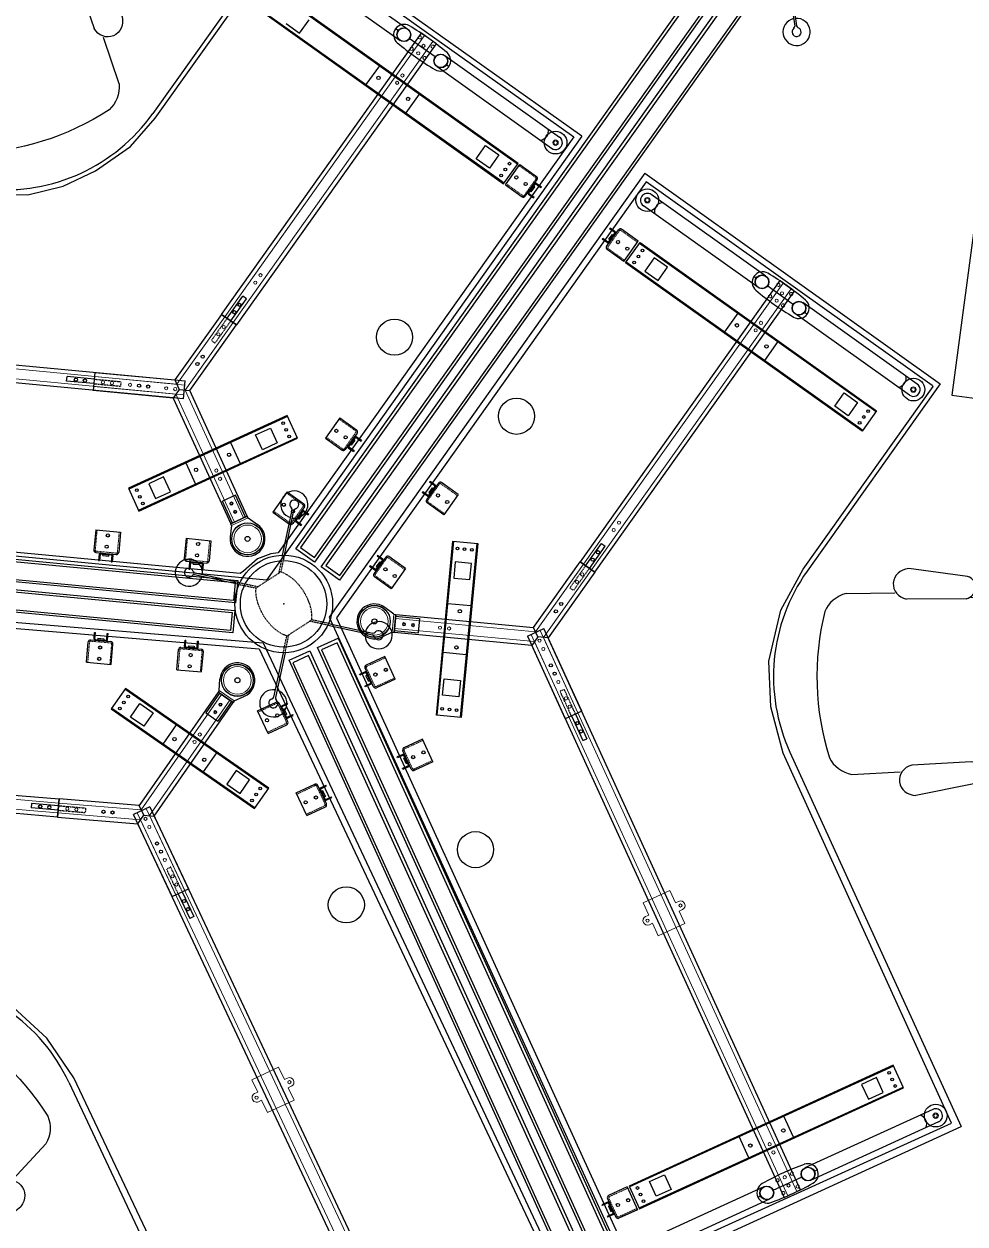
# Model space of a CAD drawing. Header units: centimetres. Extents: x 56177 to 99483, y 493 to 15482.
# Drawn here: x 59931.6 to 60139, y 1992.6 to 2256.9 of the extents above; entities that cross this region are included whole.
import ezdxf

# ---------------------------------------------------------------- set-up
doc = ezdxf.new("R2010")
doc.units = ezdxf.units.CM
doc.header["$MEASUREMENT"] = 0
for name, pattern in [('ACAD_ISO02W100', [15, 12, -3]), ('HIDDEN', [0.375, 0.25, -0.125]), ('HIDDEN2', [0.1875, 0.125, -0.0625])]:
    doc.linetypes.add(name, pattern=pattern)

# ---------------------------------------------------------------- blocks, each defined once
blk = doc.blocks.new('GridPost')
at = {"color": 0}
for p, q in [((-61, 89.9), (-131.9, 160.8)), ((-57.6, 92.1), (-129, 163.6)), ((54.5, 92.1), (126, 163.6)), ((58, 89.9), (128.8, 160.8)), ((-61, -89.4), (-131.9, -160.3)), ((-57.6, -91.6), (-129, -163.1)), ((54.5, -91.6), (126, -163.1)), ((58, -89.4), (128.8, -160.3))]:
    blk.add_line(p, q, dxfattribs=at)
at = {"color": 0, "linetype": 'HIDDEN2'}
for p, q in [((-61, 89.9), (-34.3, 63.2)), ((-57.6, 92.1), (-29, 63.6)), ((54.5, 92.1), (25.9, 63.6)), ((58, 89.9), (31.2, 63.2)), ((30.9, 63.3), (-33.9, 63.3)), ((-61, -89.4), (-34.3, -62.7)), ((-57.6, -91.6), (-29, -63)), ((30.9, -62.7), (-33.9, -62.7)), ((54.5, -91.6), (25.9, -63)), ((58, -89.4), (31.2, -62.7))]:
    blk.add_line(p, q, dxfattribs=at)
at = {"color": 0}
blk.add_circle((-1.5, 0.3), 107.6, dxfattribs=at)
for centre, radius, start, end in [((-139.8, 171.6), 30, 318.8226, 311.1774), ((136.8, 171.6), 30, 228.8226, 221.1774), ((-139.8, 171.6), 10, 342.8181, 287.1819), ((-135.4, 157.2), 5, 45, 107.1819), ((-125.5, 167.1), 5, 162.8181, 225), ((122.5, 167.1), 5, 315, 17.1819), ((136.8, 171.6), 10, 252.8181, 197.1819), ((132.4, 157.2), 5, 72.8181, 135), ((-139.8, -171.1), 30, 48.8226, 41.1774), ((136.8, -171.1), 30, 138.8226, 131.1774), ((-139.8, -171.1), 10, 72.8181, 17.1819), ((-135.4, -156.7), 5, 252.8181, 315), ((-125.5, -166.6), 5, 135, 197.1819), ((122.5, -166.6), 5, 342.8181, 45), ((136.8, -171.1), 10, 162.8181, 107.1819), ((132.4, -156.7), 5, 225, 287.1819)]:
    blk.add_arc(centre, radius, start, end, dxfattribs=at)
at = {"color": 0, "linetype": 'HIDDEN2'}
for centre, start, end in [((-33.9, 62.3), 90, 142.3223), ((-28.3, 64.3), 225, 270), ((25.2, 64.3), 270, 315), ((30.9, 62.3), 37.6777, 90), ((-33.9, -61.7), 217.6777, 270), ((-28.3, -63.7), 90, 135), ((25.2, -63.7), 45, 90), ((30.9, -61.7), 270, 322.3223)]:
    blk.add_arc(centre, 1, start, end, dxfattribs=at)
for centre, major_axis in [((-3.1, 0.5), (-0.7, 80)), ((0, 0), (0.7, -80))]:
    blk.add_ellipse(centre, major_axis=major_axis, ratio=0.625, start_param=6.954705, end_param=7.851695, dxfattribs=at)
at = {"color": 0, "linetype": 'HIDDEN2', "extrusion": (0, -4e-16, -1)}
blk.add_ellipse((0, 0.5), major_axis=(0.7, 80), ratio=0.625, start_param=6.954705, end_param=7.851695, dxfattribs=at)
at = {"color": 0, "linetype": 'HIDDEN2', "extrusion": (0, 4e-16, -1)}
blk.add_ellipse((-3.1, 0), major_axis=(-0.7, -80), ratio=0.625, start_param=6.954705, end_param=7.851695, dxfattribs=at)
at = {"color": 0}
blk.add_point((-1.5, 0.3), dxfattribs=at)
blk = doc.blocks.new('A1043DC')
at = {"color": 0, "linetype": 'ByBlock'}
for p, q in [((-0.616435, 0.457425), (-0.381737, 0.500273)), ((-0.128035, 0.399057), (-0.322825, 0.394463)), ((-0.626722, 0.365537), (-0.766614, 0.352221)), ((-0.607898, 0.359256), (-0.36942, 0.36614)), ((-0.626722, -0.365537), (-0.766614, -0.352222)), ((-0.607898, -0.359256), (-0.36942, -0.366141)), ((-0.128035, -0.399058), (-0.322825, -0.394464)), ((-0.616435, -0.457425), (-0.381737, -0.500273))]:
    blk.add_line(p, q, dxfattribs=at)
for centre, radius, start, end in [((-0.385913, 0.432257), 0.068143, 284.006808, 86.486784), ((-0.596922, 0.409666), 0.051591, 112.223479, 257.717315), ((-0.847483, 0.300315), 0.096094, 330.317482, 148.734971), ((-0.160649, 0.273023), 0.130185, 22.432704, 75.491701), ((-0.094065, 0), 0.905973, 157.261065, 202.738935), ((-1.311698, 0), 1.311697, 345.757952, 14.242048), ((-0.080287, 0), 0.728926, 159.71341, 200.28659), ((-0.847483, -0.300316), 0.096094, 211.265029, 29.682518), ((-0.160649, -0.273024), 0.130185, 284.508299, 337.567296), ((-0.596922, -0.409667), 0.051591, 102.282685, 247.776521), ((-0.385913, -0.432258), 0.068143, 273.513216, 75.993192)]:
    blk.add_arc(centre, radius, start, end, dxfattribs=at)
blk = doc.blocks.new('A1070DA')
at = {"color": 0, "linetype": 'ByBlock'}
for p, q in [((0, 0.5), (1, 0.5)), ((0, -0.5), (0, 0.5)), ((1, 0.5), (1, -0.5)), ((1.254842, 0), (1.185864, 0.068977)), ((1, 0), (1.254842, 0)), ((1.254842, 0), (1.185864, -0.068978)), ((1, -0.5), (0, -0.5))]:
    blk.add_line(p, q, dxfattribs=at)
blk = doc.blocks.new('A$C3BE26A05')
for p, q in [((2653.8, 6748.1), (2359.9, 6334.8)), ((3305.8, 6284.5), (2653.8, 6748.1)), ((2669.8, 6700), (2922.4, 6520.3)), ((2652.4, 6675.5), (2905, 6495.9)), ((3164.1, 6223.3), (2642.5, 6594.2)), ((3165.3, 6224.9), (2643.7, 6595.8)), ((2611.8, 6551), (3133.4, 6180.1)), ((2613, 6552.6), (3134.5, 6181.7)), ((2654, 6532.7), (2683.3, 6511.8)), ((2683.3, 6511.8), (2704.2, 6541.1)), ((2511.4, 5892.2), (2951.9, 6511.6)), ((2900.8, 6517.3), (2895, 6521.4)), ((2984.5, 6488.4), (2951.9, 6511.6)), ((2984.5, 6488.4), (2544, 5869)), ((2982.3, 6459.4), (2925.2, 6499.9)), ((3003.9, 6462.4), (3256.6, 6282.7)), ((2859.3, 6440), (2829.7, 6398.5)), ((2986.5, 6437.9), (3239.2, 6258.2)), ((3012.5, 6437.9), (3006.7, 6442)), ((2888.2, 6422), (2887, 6420.3)), ((2920.8, 6398.8), (2919.6, 6397.2)), ((2857.5, 6378.8), (2856.3, 6377.1)), ((2947.3, 6377.5), (2917.8, 6335.9)), ((2890.1, 6355.6), (2888.9, 6354)), ((3305.8, 6284.5), (2610.3, 5306.6)), ((3072.9, 6234.8), (3093.7, 6264.1)), ((3093.7, 6264.1), (3123.1, 6243.3)), ((3123.1, 6243.3), (3102.2, 6213.9)), ((3102.2, 6213.9), (3072.9, 6234.8)), ((3133.4, 6180.1), (3165.3, 6224.9)), ((3137.5, 6177.2), (3169.3, 6222)), ((3169.3, 6222), (3206, 6195.9)), ((3444.3, 6203), (2748.8, 5225)), ((3181.1, 6152.3), (3207.2, 6189)), ((3444.3, 6203), (4096.2, 5739.3)), ((3137.5, 6177.2), (3174.1, 6151.1)), ((3187.2, 6160.9), (3201.1, 6180.4)), ((3188.8, 6159.7), (3202.7, 6179.3)), ((3190.8, 6162.6), (3189.2, 6163.7)), ((3194.4, 6162.4), (3190.4, 6165.3)), ((3192, 6164.2), (3199.5, 6174.8)), ((3192, 6164.2), (3199.5, 6174.8)), ((3194.4, 6162.4), (3202, 6173)), ((3202, 6173), (3197.9, 6175.9)), ((3200.7, 6176.4), (3199.1, 6177.6)), ((3204.1, 6179.5), (3215.5, 6171.4)), ((3204.9, 6178.9), (3206.1, 6180.5)), ((3205.3, 6181.1), (3216.7, 6173)), ((3215.5, 6171.4), (3216.7, 6173)), ((3187.9, 6156.7), (3199.3, 6148.6)), ((3188.7, 6156.1), (3189.9, 6157.7)), ((3189, 6158.3), (3200.5, 6150.2)), ((3199.3, 6148.6), (3200.5, 6150.2)), ((3711.4, 5976.2), (3458.7, 6155.9)), ((3694, 5951.8), (3441.4, 6131.4)), ((3367.1, 6080.6), (3368.2, 6082.2)), ((3379.6, 6074.1), (3368.2, 6082.2)), ((3350.8, 6057.8), (3352, 6059.4)), ((3362.2, 6049.6), (3350.8, 6057.8)), ((3363.4, 6051.3), (3352, 6059.4)), ((3360.3, 6041.8), (3386.4, 6078.5)), ((3364.8, 6051.5), (3378.7, 6071.1)), ((3365.5, 6057.7), (3373.1, 6068.3)), ((3365.5, 6057.7), (3369.6, 6054.8)), ((3366.4, 6050.3), (3380.3, 6069.9)), ((3378.5, 6072.5), (3367.1, 6080.6)), ((3368, 6056), (3375.5, 6066.6)), ((3368, 6056), (3375.5, 6066.6)), ((3373.1, 6068.3), (3377.2, 6065.4)), ((3376.7, 6068.2), (3378.3, 6067.1)), ((3377.7, 6073), (3378.8, 6074.7)), ((3430.1, 6053.6), (3393.4, 6079.6)), ((3361.4, 6050.2), (3362.6, 6051.8)), ((3398.2, 6008.7), (3361.5, 6034.8)), ((3366.8, 6054.4), (3368.5, 6053.2)), ((3398.2, 6008.7), (3430.1, 6053.6)), ((3402.3, 6005.8), (3434.1, 6050.7)), ((3433, 6049), (3954.5, 5678.1)), ((3434.1, 6050.7), (3955.7, 5679.7)), ((3923.8, 5634.9), (3402.3, 6005.8)), ((3925, 5636.6), (3403.4, 6007.5)), ((3465.3, 6016.8), (3444.4, 5987.5)), ((3494.6, 5996), (3465.3, 6016.8)), ((3444.4, 5987.5), (3473.8, 5966.6)), ((3473.8, 5966.6), (3494.6, 5996)), ((3685.5, 5976.2), (3691.2, 5972.1)), ((3742.3, 5966.4), (3301.9, 5347)), ((3715.7, 5954.8), (3772.7, 5914.2)), ((3742.3, 5966.4), (3774.9, 5943.2)), ((2523.7, 5883.5), (2558.4, 5932.4)), ((2531.8, 5877.7), (2566.6, 5926.6)), ((2566.6, 5926.6), (2558.4, 5932.4)), ((3334.5, 5323.9), (3774.9, 5943.2)), ((4045.5, 5738.6), (3792.9, 5918.3)), ((3797.2, 5896.8), (3802.9, 5892.7)), ((1077.1, 5873.9), (2431, 5745.5)), ((2511.4, 5892.2), (2408.6, 5747.6)), ((2544, 5869), (2511.4, 5892.2)), ((2511.4, 5892.2), (2544, 5869)), ((3649.8, 5894.9), (3620.2, 5853.3)), ((3678.6, 5876.8), (3677.5, 5875.2)), ((4028.1, 5714.2), (3775.5, 5893.8)), ((2441.2, 5724.4), (2544, 5869)), ((3711.2, 5853.6), (3710.1, 5852)), ((2427.2, 5705.7), (1073.3, 5834.1)), ((3647.9, 5833.6), (3646.8, 5832)), ((3737.8, 5832.3), (3708.2, 5790.7)), ((3680.5, 5810.4), (3679.3, 5808.8)), ((2231.9, 5764.4), (2228.2, 5724.5)), ((2231.9, 5764.4), (2408.6, 5747.6)), ((2169.8, 5745.1), (2170.8, 5755.1)), ((2229.6, 5739.5), (2169.8, 5745.1)), ((2230.5, 5749.4), (2170.8, 5755.1)), ((2408.6, 5747.6), (2418.2, 5726.6)), ((2427.2, 5705.7), (2431, 5745.5)), ((4096.2, 5739.3), (3802.3, 5326)), ((2404.8, 5707.8), (2228.2, 5724.5)), ((2418.2, 5726.6), (2404.8, 5707.8)), ((2418.2, 5726.6), (2441.2, 5724.4)), ((2568, 5447.2), (2441.2, 5724.4)), ((3863.3, 5689.6), (3884.2, 5719)), ((3884.2, 5719), (3913.5, 5698.1)), ((2404.8, 5707.8), (2531.6, 5430.6)), ((3892.7, 5668.7), (3863.3, 5689.6)), ((3913.5, 5698.1), (3892.7, 5668.7)), ((2656.2, 5669), (2306.1, 5508.9)), ((2657.1, 5667.2), (2306.9, 5507)), ((2679.1, 5619), (2656.2, 5669)), ((2772.3, 5663.8), (2740.5, 5619)), ((2772.3, 5663.8), (2809, 5637.7)), ((3955.7, 5679.7), (3923.8, 5634.9)), ((2586.5, 5626.7), (2619.3, 5641.7)), ((2619.3, 5641.7), (2634.2, 5608.9)), ((2328.2, 5460.7), (2678.3, 5620.8)), ((2329, 5458.8), (2679.1, 5619)), ((2531.1, 5609.6), (2552.3, 5563.2)), ((2601.5, 5593.9), (2586.5, 5626.7)), ((2634.2, 5608.9), (2601.5, 5593.9)), ((2740.5, 5619), (2777.1, 5592.9)), ((2810.2, 5630.7), (2784.1, 5594.1)), ((2804.1, 5622.2), (2790.2, 5602.6)), ((2805.7, 5621), (2791.8, 5601.5)), ((2793.8, 5604.3), (2792.2, 5605.5)), ((2797.5, 5604.2), (2793.4, 5607.1)), ((2802.5, 5616.5), (2795, 5605.9)), ((2802.5, 5616.5), (2795, 5605.9)), ((2805, 5614.8), (2797.5, 5604.2)), ((2805, 5614.8), (2800.9, 5617.7)), ((2803.7, 5618.2), (2802.1, 5619.3)), ((2807.1, 5621.3), (2818.5, 5613.1)), ((2809.1, 5622.3), (2807.9, 5620.7)), ((2808.3, 5622.9), (2819.7, 5614.8)), ((2819.7, 5614.8), (2818.5, 5613.1)), ((2463, 5580.6), (2463.8, 5578.8)), ((2499.4, 5597.3), (2500.2, 5595.4)), ((2790.9, 5598.4), (2802.3, 5590.3)), ((2792.9, 5599.5), (2791.7, 5597.9)), ((2792.1, 5600.1), (2803.5, 5592)), ((2803.5, 5592), (2802.3, 5590.3)), ((2432.9, 5564.7), (2454.1, 5518.3)), ((2383.7, 5533.9), (2351, 5518.9)), ((2398.7, 5501.2), (2383.7, 5533.9)), ((2485, 5532.4), (2485.9, 5530.6)), ((2521.4, 5549.1), (2522.2, 5547.2)), ((2306.1, 5508.9), (2329, 5458.8)), ((2351, 5518.9), (2366, 5486.2)), ((2366, 5486.2), (2398.7, 5501.2)), ((2656.4, 5500.8), (2624.5, 5456)), ((2656.4, 5500.8), (2693.1, 5474.7)), ((2955, 5501.2), (2953.8, 5499.5)), ((2965.3, 5491.4), (2953.8, 5499.5)), ((2966.4, 5493), (2955, 5501.2)), ((2989.4, 5520.2), (2963.4, 5483.6)), ((2981.7, 5512.8), (2967.8, 5493.3)), ((2976.1, 5510.1), (2968.6, 5499.5)), ((2968.6, 5499.5), (2972.6, 5496.6)), ((2983.4, 5511.7), (2969.4, 5492.1)), ((2971.2, 5524), (2970.1, 5522.3)), ((2981.5, 5514.2), (2970.1, 5522.3)), ((2978.5, 5508.3), (2971, 5497.8)), ((2978.5, 5508.3), (2971, 5497.8)), ((2982.6, 5515.9), (2971.2, 5524)), ((2976.1, 5510.1), (2980.2, 5507.2)), ((2979.7, 5510), (2981.3, 5508.8)), ((2981.8, 5516.4), (2980.7, 5514.8)), ((3033.1, 5495.3), (2996.4, 5521.4)), ((2542.3, 5493.7), (2513.2, 5480.4)), ((2535.3, 5432.2), (2513.2, 5480.4)), ((2564.4, 5445.5), (2542.3, 5493.7)), ((2965.6, 5493.6), (2964.4, 5492)), ((3001.2, 5450.5), (2964.5, 5476.6)), ((2969.8, 5496.1), (2971.5, 5495)), ((3033.1, 5495.3), (3001.2, 5450.5)), ((954.2, 5457.2), (2547, 5306.1)), ((2610.3, 5306.6), (1017.5, 5457.7)), ((2568, 5447.2), (2531.6, 5430.6)), ((2531.6, 5430.6), (2568, 5447.2)), ((2569.7, 5443.6), (2568, 5447.2)), ((2624.5, 5456), (2661.2, 5429.9)), ((2694.3, 5467.8), (2668.2, 5431.1)), ((2688.2, 5459.2), (2674.3, 5439.6)), ((2689.8, 5458), (2675.9, 5438.5)), ((2686.6, 5453.6), (2679.1, 5443)), ((2686.6, 5453.6), (2679.1, 5443)), ((2689.1, 5451.8), (2681.5, 5441.2)), ((2689.1, 5451.8), (2685, 5454.7)), ((2687.8, 5455.2), (2686.2, 5456.3)), ((2691.2, 5458.3), (2702.6, 5450.2)), ((2693.2, 5459.3), (2692, 5457.7)), ((2692.4, 5459.9), (2703.8, 5451.8)), ((2703.8, 5451.8), (2702.6, 5450.2)), ((2533.3, 5426.9), (2530.5, 5401.8)), ((2533.3, 5426.9), (2531.6, 5430.6)), ((2569.7, 5443.6), (2590.5, 5429.3)), ((2675, 5435.5), (2686.4, 5427.3)), ((2677, 5436.5), (2675.8, 5434.9)), ((2676.1, 5437.1), (2687.6, 5429)), ((2677.9, 5441.3), (2676.3, 5442.5)), ((2681.5, 5441.2), (2677.5, 5444.1)), ((2687.6, 5429), (2686.4, 5427.3)), ((2542.3, 5256.4), (949.5, 5407.5)), ((2234.1, 5417.6), (2229.9, 5372.8)), ((2234.1, 5417.6), (2288.9, 5412.4)), ((2288.9, 5412.4), (2284.6, 5367.6)), ((2433.2, 5398.7), (2429, 5353.9)), ((2433.2, 5398.7), (2488, 5393.5)), ((2234.4, 5367.3), (2279.2, 5363.1)), ((2488, 5393.5), (2483.7, 5348.7)), ((2985, 5009.3), (3021.4, 5392.6)), ((2987, 5009.1), (3023.4, 5392.4)), ((3021.4, 5392.6), (3076.1, 5387.4)), ((3074.1, 5387.5), (3037.8, 5004.3)), ((3076.1, 5387.4), (3039.8, 5004.1)), ((3314.1, 5338.3), (3348.9, 5387.2)), ((3322.3, 5332.5), (3357, 5381.4)), ((3348.9, 5387.2), (3357, 5381.4)), ((2241.6, 5363.7), (2240.2, 5349.7)), ((2240.2, 5349.7), (2242.2, 5349.5)), ((2241.5, 5362.7), (2243.5, 5362.5)), ((2243.6, 5363.5), (2242.2, 5349.5)), ((2244.7, 5364.4), (2268.5, 5362.1)), ((2244.8, 5366.4), (2268.7, 5364.1)), ((2248.1, 5364), (2248.3, 5366)), ((2249.8, 5360.9), (2250.3, 5365.8)), ((2249.8, 5360.9), (2262.8, 5359.6)), ((2250.1, 5363.8), (2263.1, 5362.6)), ((2250.1, 5363.8), (2263.1, 5362.6)), ((2262.8, 5359.6), (2263.3, 5364.6)), ((2265.1, 5362.4), (2265.2, 5364.4)), ((2269.4, 5361), (2268.1, 5347.1)), ((2268.1, 5347.1), (2270.1, 5346.9)), ((2269.4, 5360), (2271.3, 5359.8)), ((2271.4, 5360.8), (2270.1, 5346.9)), ((2433.5, 5348.5), (2478.3, 5344.2)), ((2440.7, 5344.8), (2439.4, 5330.8)), ((2440.6, 5343.8), (2442.6, 5343.6)), ((2442.7, 5344.6), (2441.3, 5330.6)), ((2443.8, 5345.5), (2467.7, 5343.2)), ((2443.9, 5347.5), (2467.8, 5345.2)), ((2447.2, 5345.1), (2447.4, 5347.1)), ((2448.9, 5342), (2449.4, 5347)), ((2448.9, 5342), (2461.9, 5340.7)), ((2449.2, 5345), (2462.2, 5343.7)), ((2449.2, 5345), (2462.2, 5343.7)), ((2461.9, 5340.7), (2462.4, 5345.7)), ((2464.2, 5343.5), (2464.4, 5345.5)), ((2468.6, 5342.1), (2467.2, 5328.2)), ((2468.5, 5341.1), (2470.4, 5340.9)), ((2470.5, 5341.9), (2469.2, 5328)), ((2873.5, 5357.2), (2847.4, 5320.6)), ((2865.8, 5349.8), (2851.9, 5330.3)), ((2860.2, 5347.1), (2852.6, 5336.5)), ((2867.4, 5348.7), (2853.5, 5329.1)), ((2855.3, 5361), (2854.2, 5359.4)), ((2865.6, 5351.2), (2854.2, 5359.4)), ((2862.6, 5345.4), (2855.1, 5334.8)), ((2862.6, 5345.4), (2855.1, 5334.8)), ((2866.7, 5352.9), (2855.3, 5361)), ((2860.2, 5347.1), (2864.3, 5344.2)), ((2863.8, 5347), (2865.4, 5345.8)), ((2865.9, 5353.4), (2864.8, 5351.8)), ((2917.2, 5332.3), (2880.5, 5358.4)), ((3026.6, 5346.9), (3023.2, 5311)), ((3062.4, 5343.5), (3026.6, 5346.9)), ((3059, 5307.6), (3062.4, 5343.5)), ((3199, 5202.4), (3301.9, 5347)), ((3301.9, 5347), (3334.5, 5323.9)), ((3334.5, 5323.9), (3301.9, 5347)), ((2439.4, 5330.8), (2441.3, 5330.6)), ((2467.2, 5328.2), (2469.2, 5328)), ((2839.1, 5338.2), (2837.9, 5336.5)), ((2849.3, 5328.4), (2837.9, 5336.5)), ((2850.5, 5330), (2839.1, 5338.2)), ((2849.7, 5330.6), (2848.5, 5329)), ((2852.6, 5336.5), (2856.7, 5333.6)), ((2853.9, 5333.1), (2855.6, 5332)), ((2917.2, 5332.3), (2885.3, 5287.5)), ((3334.5, 5323.9), (3231.6, 5179.2)), ((2547, 5306.1), (2542.3, 5256.4)), ((2885.3, 5287.5), (2848.6, 5313.6)), ((3023.2, 5311), (3059, 5307.6)), ((1407.5, 5268.3), (2603.3, 5168.1)), ((2891.6, 5231.6), (2871.2, 5246.6)), ((3061.1, 5249.7), (3010.3, 5254.5)), ((2748.8, 5225), (3414.4, 3770)), ((2891.6, 5231.6), (2895.6, 5231.2)), ((2895.6, 5231.2), (2891.8, 5191.4)), ((2891.8, 5191.4), (2895.6, 5231.2)), ((2895.2, 5227.2), (2948, 5222.2)), ((2895.6, 5231.2), (3199, 5202.4)), ((2948, 5222.2), (2944.9, 5190.4)), ((3007.1, 5220.6), (3005.1, 5220.8)), ((3059.8, 5215.6), (3057.8, 5215.8)), ((2230.3, 5177.3), (2231.5, 5191.2)), ((2231.5, 5191.2), (2233.5, 5191)), ((2232.3, 5177.1), (2233.5, 5191)), ((2258.2, 5174.9), (2259.4, 5188.9)), ((2259.4, 5188.9), (2261.4, 5188.7)), ((2260.2, 5174.8), (2261.4, 5188.7)), ((2887.8, 5191.8), (2865, 5180.9)), ((2887.8, 5191.8), (2891.8, 5191.4)), ((3195.3, 5162.6), (2891.8, 5191.4)), ((2892.2, 5195.4), (2944.9, 5190.4)), ((3185.9, 5183.1), (3222.3, 5199.7)), ((3185.9, 5183.1), (3751.6, 3946.3)), ((3208.6, 5181.4), (3199, 5202.4)), ((3788, 3962.9), (3222.3, 5199.7)), ((2213.4, 5125.5), (2217.2, 5170.3)), ((2222.6, 5174.9), (2267.4, 5171.1)), ((2230.4, 5178.3), (2232.4, 5178.1)), ((2233.1, 5174), (2257, 5172)), ((2233.2, 5176), (2257.1, 5174)), ((2236.7, 5175.7), (2236.5, 5173.7)), ((2238.9, 5178.5), (2238.5, 5173.6)), ((2238.7, 5175.6), (2251.7, 5174.5)), ((2238.7, 5175.6), (2251.7, 5174.5)), ((2238.9, 5178.5), (2251.9, 5177.5)), ((2251.9, 5177.5), (2251.5, 5172.5)), ((2253.6, 5174.3), (2253.5, 5172.3)), ((2258.3, 5175.9), (2260.3, 5175.8)), ((2268.2, 5120.9), (2272, 5165.7)), ((2421.9, 5158.2), (2466.7, 5154.4)), ((2429.6, 5160.6), (2430.8, 5174.5)), ((2429.7, 5161.6), (2431.7, 5161.4)), ((2430.8, 5174.5), (2432.8, 5174.3)), ((2431.6, 5160.4), (2432.8, 5174.3)), ((2432.4, 5157.3), (2456.3, 5155.3)), ((2432.5, 5159.3), (2456.4, 5157.3)), ((2436, 5159), (2435.8, 5157)), ((2438.3, 5161.8), (2437.8, 5156.9)), ((2438, 5158.8), (2451, 5157.8)), ((2438, 5158.8), (2451, 5157.8)), ((2438.3, 5161.8), (2451.2, 5160.8)), ((2451.2, 5160.8), (2450.8, 5155.8)), ((2452.9, 5157.6), (2452.8, 5155.6)), ((2457.5, 5158.2), (2458.7, 5172.2)), ((2457.6, 5159.2), (2459.6, 5159)), ((2458.7, 5172.2), (2460.7, 5172)), ((2459.5, 5158.1), (2460.7, 5172)), ((2603.3, 5168.1), (3284.8, 3720.5)), ((3003.3, 5180.8), (3001.3, 5181)), ((3056.1, 5175.8), (3054.1, 5176)), ((3208.6, 5181.4), (3195.3, 5162.6)), ((3195.3, 5162.6), (3269.1, 5001.2)), ((3231.6, 5179.2), (3208.6, 5181.4)), ((3305.5, 5017.9), (3231.6, 5179.2)), ((2412.7, 5108.8), (2416.5, 5153.6)), ((2467.5, 5104.2), (2471.3, 5149)), ((2871.1, 5138), (2830.2, 5119.3)), ((2894, 5088), (2871.1, 5138)), ((3050.9, 5142.1), (3000.1, 5147)), ((2213.4, 5125.5), (2268.2, 5120.9)), ((2412.7, 5108.8), (2467.5, 5104.2)), ((2828.1, 5104.6), (2815.4, 5098.8)), ((2828, 5102.4), (2827.2, 5104.2)), ((2846.4, 5071.8), (2827.7, 5112.7)), ((2842.1, 5081.3), (2832.1, 5103.1)), ((2506.2, 5063.3), (2507.9, 5088.5)), ((2816.2, 5097), (2815.4, 5098.8)), ((2828.9, 5102.8), (2816.2, 5097)), ((2839.8, 5079.1), (2827, 5073.3)), ((2840.6, 5077.3), (2827.9, 5071.5)), ((2829.8, 5096), (2834.4, 5098.1)), ((2835.2, 5084.2), (2829.8, 5096)), ((2840.3, 5080.5), (2830.3, 5102.3)), ((2831.7, 5099.1), (2833.5, 5099.9)), ((2838, 5085.5), (2832.6, 5097.3)), ((2838, 5085.5), (2832.6, 5097.3)), ((2835.2, 5084.2), (2839.8, 5086.3)), ((2838.8, 5083.7), (2840.6, 5084.5)), ((2839.7, 5076.9), (2838.9, 5078.7)), ((2894, 5088), (2853.1, 5069.3)), ((2998.7, 5053.2), (3002.1, 5089)), ((3002.1, 5089), (3038, 5085.6)), ((3038, 5085.6), (3034.6, 5049.8)), ((2299.5, 5068.1), (2268.1, 5022.9)), ((2614.5, 4846.8), (2298.3, 5066.4)), ((2615.7, 4848.4), (2299.5, 5068.1)), ((2503.9, 5060), (2330, 4809.7)), ((2507.2, 5057.7), (2476.9, 5014.2)), ((2506.2, 5063.3), (2503.9, 5060)), ((2503.9, 5060), (2536.8, 5037.2)), ((2536.8, 5037.2), (2503.9, 5060)), ((2539, 5040.5), (2562.1, 5050.8)), ((2827.9, 5071.5), (2827, 5073.3)), ((3034.6, 5049.8), (2998.7, 5053.2)), ((2269.2, 5024.6), (2585.4, 4804.9)), ((2310.5, 5005), (2331, 5034.6)), ((2331, 5034.6), (2360.6, 5014.1)), ((2362.8, 4786.8), (2536.8, 5037.2)), ((2533.5, 5039.5), (2503.2, 4995.9)), ((2539, 5040.5), (2536.8, 5037.2)), ((2590.9, 5018.5), (2631.6, 5037.7)), ((2657.4, 4994.6), (2638.2, 5035.3)), ((2652.9, 5004.1), (2642.7, 5025.8)), ((2644.1, 5029.8), (2656.8, 5035.7)), ((2654.7, 5004.9), (2644.5, 5026.6)), ((2645, 5028), (2657.7, 5033.9)), ((2645.9, 5028.4), (2645, 5030.2)), ((2657.7, 5033.9), (2656.8, 5035.7)), ((2268.1, 5022.9), (2584.3, 4803.2)), ((2340, 4984.5), (2310.5, 5005)), ((2360.6, 5014.1), (2340, 4984.5)), ((2476.9, 5014.2), (2503.2, 4995.9)), ((2614.3, 4968.7), (2590.9, 5018.5)), ((2646, 5023.5), (2644.2, 5022.6)), ((2649.6, 5022.9), (2645, 5020.8)), ((2652.4, 5009.9), (2646.9, 5021.7)), ((2652.4, 5009.9), (2646.9, 5021.7)), ((2655.1, 5011.2), (2649.6, 5022.9)), ((2655.1, 5011.2), (2650.6, 5009)), ((2653.2, 5008.1), (2651.4, 5007.2)), ((2656.1, 5004.4), (2668.7, 5010.4)), ((2656.9, 5002.6), (2669.6, 5008.6)), ((2657.8, 5003.1), (2657, 5004.9)), ((2669.6, 5008.6), (2668.7, 5010.4)), ((3039.8, 5004.1), (2985, 5009.3)), ((3305.5, 5017.9), (3269.1, 5001.2)), ((3282.7, 5007.5), (3307.7, 4952.9)), ((3291.8, 5011.6), (3316.8, 4957.1)), ((2383, 4945.5), (2412.1, 4987.4)), ((2614.3, 4968.7), (2655, 4987.9)), ((2440, 4968), (2441.1, 4969.7)), ((2472.8, 4945.2), (2474, 4946.8)), ((2954.3, 4956.1), (2913.4, 4937.4)), ((2977.2, 4906.1), (2954.3, 4956.1)), ((3307.7, 4952.9), (3316.8, 4957.1)), ((2409.8, 4924.5), (2410.9, 4926.1)), ((2471.7, 4883.9), (2500.8, 4925.8)), ((2911.3, 4922.7), (2898.6, 4916.9)), ((2912.1, 4920.9), (2899.4, 4915.1)), ((2911.2, 4920.5), (2910.4, 4922.3)), ((2929.6, 4889.9), (2910.9, 4930.8)), ((2923.5, 4898.6), (2913.5, 4920.4)), ((2914.9, 4917.2), (2916.7, 4918.1)), ((2925.3, 4899.4), (2915.3, 4921.3)), ((3764.5, 4927.8), (4141.9, 4102.8)), ((2442.6, 4901.7), (2443.7, 4903.3)), ((2899.4, 4915.1), (2898.6, 4916.9)), ((2923, 4897.3), (2910.2, 4891.4)), ((2911.1, 4889.6), (2910.2, 4891.4)), ((2923.8, 4895.5), (2911.1, 4889.6)), ((2913, 4914.2), (2917.6, 4916.3)), ((2918.4, 4902.3), (2913, 4914.2)), ((2921.2, 4903.6), (2915.8, 4915.4)), ((2921.2, 4903.6), (2915.8, 4915.4)), ((2918.4, 4902.3), (2923, 4904.4)), ((2922, 4901.8), (2923.8, 4902.6)), ((2922.9, 4895), (2922.1, 4896.9)), ((2977.2, 4906.1), (2936.3, 4887.4)), ((1395.8, 4888), (2153.1, 4824.5)), ((2543.7, 4886.8), (2523.2, 4857.3)), ((2573.3, 4866.3), (2543.7, 4886.8)), ((2552.7, 4836.7), (2573.3, 4866.3)), ((2149.8, 4784.6), (1392.4, 4848.1)), ((2523.2, 4857.3), (2552.7, 4836.7)), ((2584.3, 4803.2), (2615.7, 4848.4)), ((2676, 4837.6), (2716.8, 4856.7)), ((2742.6, 4813.6), (2723.4, 4854.3)), ((2738.1, 4823.1), (2727.9, 4844.8)), ((2729.3, 4848.8), (2742, 4854.8)), ((2731.2, 4842.5), (2729.4, 4841.7)), ((2739.9, 4824), (2729.7, 4845.7)), ((2730.2, 4847), (2742.8, 4853)), ((2731.1, 4847.4), (2730.2, 4849.2)), ((2734.7, 4842), (2730.2, 4839.9)), ((2737.6, 4828.9), (2732, 4840.7)), ((2737.6, 4828.9), (2732, 4840.7)), ((2740.3, 4830.2), (2734.7, 4842)), ((2742.8, 4853), (2742, 4854.8)), ((2092.1, 4814.5), (2091.3, 4804.6)), ((2151.9, 4809.5), (2092.1, 4814.5)), ((2153.1, 4824.5), (2149.8, 4784.6)), ((2149.8, 4784.6), (2153.1, 4824.5)), ((2330, 4809.7), (2153.1, 4824.5)), ((2699.5, 4787.8), (2676, 4837.6)), ((2740.3, 4830.2), (2735.8, 4828.1)), ((2738.4, 4827.1), (2736.6, 4826.3)), ((2741.2, 4823.5), (2753.9, 4829.4)), ((2742.1, 4821.7), (2754.8, 4827.6)), ((2743, 4822.1), (2742.2, 4823.9)), ((2754.8, 4827.6), (2753.9, 4829.4)), ((2151, 4799.6), (2091.3, 4804.6)), ((2353.2, 4807.2), (2317, 4790.1)), ((2896.3, 3559.7), (2317, 4790.1)), ((2326.6, 4769.8), (2339.8, 4788.8)), ((2339.8, 4788.8), (2330, 4809.7)), ((2339.8, 4788.8), (2362.8, 4786.8)), ((2353.2, 4807.2), (2932.5, 3576.7)), ((2362.8, 4786.8), (2438.4, 4626.3)), ((2699.5, 4787.8), (2740.2, 4807)), ((2149.8, 4784.6), (2326.6, 4769.8)), ((2402.2, 4609.2), (2326.6, 4769.8)), ((2402.2, 4609.2), (2438.4, 4626.3)), ((2415.8, 4615.6), (2441.3, 4561.3)), ((2424.8, 4619.9), (2450.4, 4565.6)), ((2450.4, 4565.6), (2441.3, 4561.3)), ((3992.2, 4237.8), (3410.2, 3971.6)), ((3993, 4236), (3411, 3969.7)), ((4015.1, 4187.8), (3992.2, 4237.8)), ((3955.2, 4210.4), (3922.5, 4195.5)), ((3970.2, 4177.7), (3955.2, 4210.4)), ((2174.6, 4200.5), (2561, 3379.7)), ((3432.2, 3923.4), (4014.2, 4189.6)), ((3433.1, 3921.5), (4015.1, 4187.8)), ((3922.5, 4195.5), (3937.5, 4162.7)), ((3937.5, 4162.7), (3970.2, 4177.7)), ((3772.4, 4078.9), (3751.1, 4125.3)), ((4079.7, 4140.4), (3797.8, 4011.4)), ((3414.4, 3770), (4141.9, 4102.8)), ((3720.2, 4111.2), (3719.4, 4113)), ((4092.2, 4113.1), (3810.3, 3984.1)), ((3674.1, 4034), (3652.9, 4080.4)), ((3683.8, 4094.5), (3683, 4096.4)), ((3705.9, 4046.3), (3705.1, 4048.2)), ((3742.3, 4063), (3741.4, 4064.8)), ((3455.1, 3981.6), (3487.8, 3996.6)), ((3487.8, 3996.6), (3502.8, 3963.9)), ((3818.5, 4004.4), (3825, 4007.3)), ((3405.7, 3969.5), (3364.7, 3950.8)), ((3405.7, 3969.5), (3428.5, 3919.5)), ((3410.2, 3971.6), (3433.1, 3921.5)), ((3706.9, 3969.8), (3425, 3840.9)), ((3470, 3948.9), (3455.1, 3981.6)), ((3727.6, 3962.8), (3791.3, 3991.9)), ((3362.3, 3944.1), (3381, 3903.2)), ((3719.4, 3942.5), (3437.5, 3813.6)), ((3502.8, 3963.9), (3470, 3948.9)), ((3693.9, 3947.4), (3700.3, 3950.3)), ((3751.6, 3946.3), (3788, 3962.9)), ((3362.7, 3936.1), (3349.9, 3930.2)), ((3349.9, 3930.2), (3350.8, 3928.4)), ((3363.5, 3934.2), (3350.8, 3928.4)), ((3361.7, 3935.6), (3362.6, 3933.8)), ((3364.4, 3927.5), (3368.9, 3929.6)), ((3364.4, 3927.5), (3369.8, 3915.7)), ((3364.8, 3933.8), (3374.8, 3911.9)), ((3366.3, 3930.6), (3368.1, 3931.4)), ((3366.6, 3934.6), (3376.6, 3912.8)), ((3367.1, 3928.7), (3372.5, 3916.9)), ((3367.1, 3928.7), (3372.5, 3916.9)), ((3369.8, 3915.7), (3374.3, 3917.8)), ((3373.3, 3915.1), (3375.2, 3915.9)), ((3428.5, 3919.5), (3387.6, 3900.7)), ((3374.3, 3910.6), (3361.6, 3904.8)), ((3361.6, 3904.8), (3362.4, 3903)), ((3375.1, 3908.8), (3362.4, 3903)), ((3373.4, 3910.2), (3374.2, 3908.4))]:
    blk.add_line(p, q)
at = {"lineweight": 5}
for p, q in [((2518.8, 5887), (2959.2, 6506.3)), ((2977.2, 6493.6), (2536.7, 5874.2)), ((3749.7, 5961.2), (3309.2, 5341.8)), ((3327.1, 5329.1), (3767.6, 5948.4)), ((2518.8, 5887), (2412.9, 5738.1)), ((2430.8, 5725.4), (2536.7, 5874.2)), ((1076.2, 5864.9), (2430.1, 5736.5)), ((2428, 5714.6), (1074.1, 5843)), ((2231.1, 5755.4), (2412.9, 5738.1)), ((2410.8, 5716.2), (2229, 5733.5)), ((2410.8, 5716.2), (2539.8, 5434.3)), ((2559.8, 5443.5), (2430.8, 5725.4)), ((2533.3, 5426.9), (2569.7, 5443.6)), ((3203.4, 5193), (3309.2, 5341.8)), ((3327.1, 5329.1), (3221.3, 5180.2)), ((2887.8, 5191.8), (2891.6, 5231.6)), ((2894.7, 5222.3), (3203.4, 5193)), ((3201.3, 5171.1), (2892.6, 5200.3)), ((3194.1, 5186.8), (3759.8, 3950)), ((3779.8, 3959.2), (3214.1, 5195.9)), ((3201.3, 5171.1), (3277.3, 5005)), ((3297.3, 5014.1), (3221.3, 5180.2)), ((2511.3, 5054.9), (2334.4, 4800.3)), ((2539, 5040.5), (2506.2, 5063.3)), ((2352.5, 4787.7), (2529.4, 5042.3)), ((1395, 4879), (2152.4, 4815.5)), ((2150.5, 4793.6), (1393.2, 4857.1)), ((2334.4, 4800.3), (2152.4, 4815.5)), ((2150.5, 4793.6), (2332.6, 4778.3)), ((2904.4, 3563.5), (2325.2, 4794)), ((2345.1, 4803.3), (2924.3, 3572.9)), ((2352.5, 4787.7), (2430.3, 4622.4)), ((2410.4, 4613.1), (2332.6, 4778.3)), ((3440.8, 4595.9), (3499.9, 4622.9)), ((3499.9, 4622.9), (3512.4, 4595.6)), ((3453.3, 4568.6), (3440.8, 4595.9)), ((3512.4, 4595.6), (3519.2, 4598.7)), ((3520.7, 4577.4), (3527.5, 4580.5)), ((3520.7, 4577.4), (3533.2, 4550.1)), ((3446.4, 4565.5), (3453.3, 4568.6)), ((3454.8, 4547.3), (3461.6, 4550.4)), ((3474.1, 4523.1), (3461.6, 4550.4)), ((3533.2, 4550.1), (3474.1, 4523.1)), ((2637.1, 4233.5), (2578.3, 4205.8)), ((2649.9, 4206.3), (2637.1, 4233.5)), ((2578.3, 4205.8), (2591.1, 4178.6)), ((2656.7, 4209.5), (2649.9, 4206.3)), ((2591.1, 4178.6), (2584.3, 4175.4)), ((2665.2, 4191.4), (2658.4, 4188.2)), ((2671.2, 4161.1), (2658.4, 4188.2)), ((2599.6, 4160.5), (2592.8, 4157.3)), ((2599.6, 4160.5), (2612.4, 4133.4)), ((2612.4, 4133.4), (2671.2, 4161.1))]:
    blk.add_line(p, q, dxfattribs=at)
at = {"linetype": 'HIDDEN', "lineweight": 5}
for p, q in [((3167.6, 6219.6), (3204.3, 6193.5)), ((3178.6, 6154), (3204.7, 6190.7)), ((3139.2, 6179.6), (3175.9, 6153.6)), ((3362.8, 6040), (3388.9, 6076.7)), ((3428.3, 6051.1), (3391.7, 6077.2)), ((3399.9, 6011.2), (3363.3, 6037.3)), ((2770.6, 5661.3), (2807.3, 5635.3)), ((2807.7, 5632.5), (2781.7, 5595.8)), ((2742.2, 5621.4), (2778.9, 5595.3)), ((2991.9, 5518.5), (2965.8, 5481.8)), ((3031.3, 5492.9), (2994.7, 5519)), ((2654.7, 5498.4), (2691.4, 5472.3)), ((3002.9, 5452.9), (2966.3, 5479)), ((2626.3, 5458.4), (2663, 5432.3)), ((2691.8, 5469.5), (2665.7, 5432.8)), ((2237.1, 5417.3), (2232.9, 5372.5)), ((2285.9, 5412.7), (2281.6, 5367.9)), ((2436.2, 5398.4), (2432, 5353.6)), ((2485, 5393.8), (2480.8, 5349)), ((2234.7, 5370.3), (2279.5, 5366.1)), ((2433.8, 5351.4), (2478.6, 5347.2)), ((2876, 5355.5), (2849.9, 5318.8)), ((2915.4, 5329.9), (2878.8, 5356)), ((2887, 5290), (2850.4, 5316)), ((2216.4, 5125.2), (2220.2, 5170.1)), ((2222.3, 5171.9), (2267.2, 5168.2)), ((2265.2, 5121.1), (2269, 5166)), ((2415.7, 5108.5), (2419.5, 5153.4)), ((2421.6, 5155.2), (2466.5, 5151.4)), ((2464.5, 5104.4), (2468.3, 5149.3)), ((2872.4, 5135.3), (2831.4, 5116.6)), ((2849.2, 5073), (2830.5, 5113.9)), ((2892.7, 5090.7), (2851.8, 5072)), ((2592.1, 5015.8), (2632.9, 5035)), ((2654.7, 4993.3), (2635.5, 5034)), ((2613, 4971.5), (2653.7, 4990.6)), ((2955.6, 4953.4), (2914.6, 4934.7)), ((2932.4, 4891.1), (2913.6, 4932)), ((2975.9, 4908.9), (2935, 4890.1)), ((2677.3, 4834.8), (2718, 4854)), ((2739.9, 4812.3), (2720.7, 4853.1)), ((2698.2, 4790.5), (2738.9, 4809.7)), ((3406.9, 3966.7), (3366, 3948)), ((3365, 3945.4), (3383.7, 3904.5)), ((3427.3, 3922.2), (3386.4, 3903.5))]:
    blk.add_line(p, q, dxfattribs=at)
at = {"linetype": 'HIDDEN'}
for p, q in [((2523.7, 5883.5), (2488.9, 5834.6)), ((2531.8, 5877.7), (2497, 5828.8)), ((2497, 5828.8), (2488.9, 5834.6)), ((2229.6, 5739.5), (2289.3, 5733.8)), ((2230.5, 5749.4), (2290.2, 5743.8)), ((2289.3, 5733.8), (2290.2, 5743.8)), ((3314.1, 5338.3), (3279.3, 5289.4)), ((3322.3, 5332.5), (3287.5, 5283.7)), ((3279.3, 5289.4), (3287.5, 5283.7)), ((3257.8, 5062), (3266.9, 5066.2)), ((3282.7, 5007.5), (3257.8, 5062)), ((3291.8, 5011.6), (3266.9, 5066.2)), ((2151, 4799.6), (2210.8, 4794.6)), ((2151.9, 4809.5), (2211.7, 4804.5)), ((2211.7, 4804.5), (2210.8, 4794.6)), ((2399.3, 4674.2), (2390.2, 4669.9)), ((2415.8, 4615.6), (2390.2, 4669.9)), ((2424.8, 4619.9), (2399.3, 4674.2))]:
    blk.add_line(p, q, dxfattribs=at)
for points in [[(2655.7, 6733.1), (3288.3, 6283.3), (2636.4, 5366.5), (2620.3, 5364.4), (2590.5, 5353.5), (2559.5, 5326.5), (2552.4, 5321.3), (1029.1, 5464.7), (1102.8, 6243.6), (2011.3, 6157.1), (2084.6, 6155.6), (2162.4, 6174.7), (2233.8, 6208.5), (2310.7, 6262), (2365.3, 6324.6)], [(2716, 5346.5), (2675.2, 5375.5), (3602.5, 6679.4), (3643.2, 6650.4)], [(3634.8, 6648.1), (3603.8, 6670.1), (2685.4, 5378.6), (2716.3, 5356.6)], [(2771.8, 5306.8), (2731, 5335.8), (3658.3, 6639.7), (3699.1, 6610.7)], [(3690.8, 6608.3), (3659.9, 6630.2), (2741.4, 5338.8), (2772.4, 5316.8)], [(4078.4, 5735.6), (3447.9, 6184), (2764.9, 5223.7), (3418.8, 3791.3), (4120.5, 4110), (3749.8, 4925.5), (3722.3, 5027.4), (3717.9, 5128), (3744.8, 5240.5), (3793.9, 5330.9), (4080.2, 5733.5)], [(960, 5451.1), (2541.2, 5301.1), (2537.5, 5261.8), (956.3, 5411.8)], [(947.9, 5390.9), (2540.7, 5239.9), (2536, 5190.1), (943.2, 5341.2)], [(953.7, 5385), (2535, 5235), (2531.2, 5195.7), (950, 5345.7)], [(1355.1, 4482.3), (1419.7, 5253.3), (2594, 5154.9), (3265.8, 3730.8), (2569.3, 3400.7), (2185.9, 4210.3), (2125.9, 4297.1), (2051.9, 4365.4), (1948.6, 4417.5), (1847.8, 4438.3), (1355.6, 4479.6)], [(2722.8, 5158.3), (2768.3, 5179), (3429.9, 3722.2), (3384.3, 3701.5)], [(3386.6, 3710), (3421.2, 3725.7), (2766, 5168.6), (2731.4, 5152.9)], [(2660.5, 5130), (2706, 5150.7), (3367.5, 3693.9), (3322, 3673.2)], [(3324, 3681.5), (3358.6, 3697.2), (2703.3, 5140.2), (2668.8, 5124.5)]]:
    blk.add_lwpolyline(points, close=True)
for centre, radius in [((2913, 6508.6), 15), ((2913.7, 6508.1), 15), ((2994.5, 6450.7), 15), ((2995.2, 6450.1), 15), ((2857.4, 6413.2), 3.75), ((2922.6, 6366.8), 3.75), ((3247.9, 6270.5), 25), ((3137.1, 6211.2), 3), ((3146.4, 6224.2), 3), ((3127.8, 6198.2), 3), ((3161.5, 6193.8), 3.5), ((3181.9, 6179.3), 3.5), ((3450.1, 6143.7), 25), ((3385.6, 6051.4), 3.5), ((3406, 6036.9), 3.5), ((3439.7, 6032.6), 3), ((3421.2, 6006.5), 3), ((3430.4, 6019.6), 3), ((3702.7, 5964), 15), ((3703.4, 5963.5), 15), ((2539.3, 5896.9), 3.5), ((2550.9, 5913.2), 3.5), ((3784.2, 5906), 15), ((3784.9, 5905.5), 15), ((2892.9, 5841.9), 39.8), ((3647.8, 5868), 3.75), ((3713, 5821.6), 3.75), ((2469.8, 5799.1), 3.5), ((2458.2, 5782.8), 3.5), ((2190.2, 5748.2), 3.5), ((2210.1, 5746.3), 3.5), ((2329.6, 5735), 3.5), ((4036.8, 5726.4), 25), ((2349.5, 5733.1), 3.5), ((3161.8, 5667.6), 39.8), ((3927.5, 5666), 3), ((3936.8, 5679.1), 3), ((2647.4, 5652.3), 3), ((2654, 5637.8), 3), ((2764.5, 5635.6), 3.5), ((3918.3, 5653), 3), ((2660.7, 5623.2), 3), ((2784.9, 5621.1), 3.5), ((2527.9, 5582.8), 3.75), ((2455.2, 5549.6), 3.75), ((2324.5, 5504.6), 3), ((2331.2, 5490.1), 3), ((2337.8, 5475.5), 3), ((2533.2, 5475.3), 2.5), ((2648.6, 5472.6), 3.5), ((2988.6, 5493.2), 3.5), ((3009, 5478.7), 3.5), ((2541.5, 5457.1), 2.5), ((2669, 5458.1), 3.5), ((2568.7, 5397.5), 35), ((2260.6, 5405), 3.5), ((2568.7, 5397.5), 5.5), ((2258.2, 5380.2), 3.5), ((2459.7, 5386.2), 3.5), ((3031.4, 5376.5), 3), ((3047.3, 5375), 3), ((3063.3, 5373.5), 3), ((3341.4, 5368), 3.5), ((2457.3, 5361.3), 3.5), ((2648.2, 5254.3), 95.3), ((3329.8, 5351.7), 3.5), ((2872.7, 5330.2), 3.5), ((2893.1, 5315.7), 3.5), ((2848.4, 5215.6), 35), ((3036.8, 5237.9), 3.75), ((3248.6, 5237.7), 3.5), ((3260.2, 5254), 3.5), ((2848.4, 5215.6), 5.5), ((2913.6, 5209.4), 2.5), ((2933.5, 5207.5), 2.5), ((2243.8, 5158.1), 3.5), ((3029.3, 5158.3), 3.75), ((2241.7, 5133.2), 3.5), ((2443.1, 5141.4), 3.5), ((2441, 5116.5), 3.5), ((2546.3, 5085.9), 35), ((2873.5, 5108.9), 3.5), ((3237.4, 5118.7), 3.5), ((3245.7, 5100.5), 3.5), ((2546.3, 5085.9), 5.5), ((2850.7, 5098.5), 3.5), ((2305.2, 5050.1), 3), ((2287, 5023.8), 3), ((2296.1, 5036.9), 3), ((2508.9, 5032.2), 2.5), ((2997.9, 5023.1), 3), ((3013.8, 5021.6), 3), ((2497.5, 5015.7), 2.5), ((2611.6, 4997.9), 3.5), ((2634.2, 5008.5), 3.5), ((3029.7, 5020.1), 3), ((3295.6, 4991.4), 3.5), ((3303.9, 4973.2), 3.5), ((2407.6, 4956.4), 3.75), ((2933.9, 4916.6), 3.5), ((2956.7, 4927), 3.5), ((2473.3, 4910.8), 3.75), ((2596.8, 4847.5), 3), ((2578.5, 4821.2), 3), ((2587.6, 4834.4), 3), ((2696.8, 4816.9), 3.5), ((2719.4, 4827.6), 3.5), ((2111.6, 4807.9), 3.5), ((2131.5, 4806.2), 3.5), ((2251.1, 4796.2), 3.5), ((2271, 4794.5), 3.5), ((3071.2, 4712.7), 39.8), ((2369.2, 4726.3), 3.5), ((2377.7, 4708.2), 3.5), ((2786.5, 4591.1), 39.8), ((2428.8, 4599.7), 3.5), ((2437.3, 4581.6), 3.5), ((3983.3, 4221.1), 3), ((3990, 4206.5), 3), ((3996.7, 4192), 3), ((4086, 4126.7), 25), ((3750.1, 4094), 3.75), ((3677.3, 4060.8), 3.75), ((3804.1, 3997.8), 15), ((3804.9, 3998.2), 15), ((3428.6, 3967.3), 3), ((3713.1, 3956.2), 15), ((3714, 3956.6), 15), ((3408, 3940.3), 3.5), ((3435.3, 3952.8), 3), ((3441.9, 3938.2), 3), ((3385.3, 3929.9), 3.5)]:
    blk.add_circle(centre, radius)
at = {"linetype": 'ACAD_ISO02W100', "lineweight": 5, "ltscale": 0.5}
for centre in [(2948.5, 6502.4), (2930.5, 6477.2), (2977, 6482.1), (2959, 6456.9), (3738.9, 5957.2), (3720.9, 5932), (3767.4, 5937), (3749.5, 5911.7), (3768.9, 3998.7), (3737.1, 3984.2), (3781.8, 3970.5), (3750, 3956)]:
    blk.add_circle(centre, 3.5, dxfattribs=at)
at = {"lineweight": 5}
for centre, radius in [((2956.6, 6483.7), 3.5), ((2945, 6467.4), 3.5), ((2898.6, 6402.2), 3.5), ((2910.2, 6418.5), 3.5), ((3247.9, 6270.5), 6), ((3247.9, 6270.5), 4), ((3450.1, 6143.7), 6), ((3450.1, 6143.7), 4), ((2597.3, 5978.4), 3.5), ((2585.7, 5962.1), 3.5), ((3735.5, 5922.2), 3.5), ((3747.1, 5938.5), 3.5), ((2539.3, 5896.9), 3.5), ((2550.9, 5913.2), 3.5), ((3700.7, 5873.3), 3.5), ((2504.5, 5848), 3.5), ((2516.1, 5864.3), 3.5), ((3689.1, 5857), 3.5), ((2249.9, 5742.6), 3.5), ((2269.9, 5740.7), 3.5), ((2309.6, 5736.9), 3.5), ((2329.5, 5735), 3.5), ((2389.3, 5729.3), 3.5), ((2409.2, 5727.5), 3.5), ((4036.8, 5726.4), 6), ((4036.8, 5726.4), 4), ((2499.9, 5548), 3.5), ((2508.2, 5529.8), 3.5), ((2533.2, 5475.3), 3.5), ((2541.5, 5457.1), 3.5), ((2568.7, 5397.5), 35.5), ((2568.7, 5397.5), 30.5), ((3376.1, 5416.9), 3.5), ((3387.7, 5433.2), 3.5), ((3341.4, 5368), 3.5), ((3329.8, 5351.7), 3.5), ((3306.6, 5319.1), 3.5), ((3295, 5302.8), 3.5), ((2848.4, 5215.6), 35.5), ((2848.4, 5215.6), 30.5), ((2913.6, 5209.4), 3.5), ((2933.5, 5207.5), 3.5), ((2993.2, 5201.9), 3.5), ((3013.1, 5200), 3.5), ((3212.4, 5173.2), 3.5), ((3220.7, 5155), 3.5), ((2546.3, 5085.9), 35.5), ((2546.3, 5085.9), 30.5), ((3245.7, 5100.4), 3.5), ((3254, 5082.2), 3.5), ((2508.9, 5032.2), 3.5), ((3270.6, 5045.9), 3.5), ((3279, 5027.7), 3.5), ((2497.5, 5015.7), 3.5), ((2451.9, 4950), 3.5), ((2463.3, 4966.5), 3.5), ((2111.6, 4807.9), 3.5), ((2131.5, 4806.2), 3.5), ((2171.4, 4802.9), 3.5), ((2191.3, 4801.2), 3.5), ((2343.7, 4780.6), 3.5), ((2352.2, 4762.5), 3.5), ((2377.7, 4708.2), 3.5), ((2386.3, 4690.1), 3.5), ((2403.3, 4653.9), 3.5), ((2411.8, 4635.9), 3.5), ((3523.3, 4589.6), 3.5), ((3450.6, 4556.4), 3.5), ((2661, 4200.5), 3.5), ((2588.6, 4166.4), 3.5), ((4086, 4126.7), 6), ((4086, 4126.7), 4), ((3719.9, 4063.7), 3.5), ((3728.2, 4045.6), 3.5), ((3753.2, 3991), 3.5), ((3761.5, 3972.8), 3.5)]:
    blk.add_circle(centre, radius, dxfattribs=at)
for centre, radius, start, end in [((2913.7, 6508.1), 23, 59.249, 229.9134), ((2605.4, 5989.9), 626, 49.9134, 59.249), ((3302, 6969.4), 626, 229.9134, 239.249), ((2993.7, 6451.2), 23, 239.249, 49.9134), ((2033.9, 6566.6), 400, 264.5812, 324.5812), ((3212.7, 6295.5), 19.5, 274.3058, 14.8566), ((3247.9, 6270.5), 15, 234.5812, 54.5812), ((3203.1, 6191.9), 2, 324.5812, 54.5812), ((3203.1, 6191.9), 5, 324.5812, 54.5812), ((3189.6, 6159.1), 3, 144.5812, 234.5812), ((3203.5, 6178.7), 3, 54.5812, 144.5812), ((3203.5, 6178.7), 1, 54.5812, 144.5812), ((3177, 6155.2), 5, 234.5812, 324.5812), ((3177, 6155.2), 2, 234.5812, 324.5812), ((3189.6, 6159.1), 1, 144.5812, 234.5812), ((3450.1, 6143.7), 15, 54.5812, 234.5812), ((3485.2, 6118.6), 19.5, 94.3058, 194.8566), ((3377.9, 6071.6), 1, 324.5812, 54.5812), ((3377.9, 6071.6), 3, 324.5812, 54.5812), ((3390.5, 6075.6), 5, 54.5812, 144.5812), ((3390.5, 6075.6), 2, 54.5812, 144.5812), ((3364.4, 6038.9), 5, 144.5812, 234.5812), ((3364, 6052.1), 3, 234.5812, 324.5812), ((3364.4, 6038.9), 2, 144.5812, 234.5812), ((3364, 6052.1), 1, 234.5812, 324.5812), ((3704.2, 5962.9), 23, 59.249, 229.9134), ((3395.9, 5444.7), 626, 49.9134, 59.249), ((4092.5, 6424.3), 626, 229.9134, 239.249), ((3784.2, 5906), 23, 239.249, 49.9134), ((4001.6, 5751.4), 19.5, 274.3058, 14.8566), ((4036.8, 5726.4), 15, 234.5812, 54.5812), ((2806.1, 5633.6), 2, 324.5812, 54.5812), ((2806.1, 5633.6), 5, 324.5812, 54.5812), ((2806.5, 5620.4), 3, 54.5812, 144.5812), ((2806.5, 5620.4), 1, 54.5812, 144.5812), ((2780, 5597), 5, 234.5812, 324.5812), ((2780, 5597), 2, 234.5812, 324.5812), ((2792.6, 5600.9), 3, 144.5812, 234.5812), ((2792.6, 5600.9), 1, 144.5812, 234.5812), ((2980.9, 5513.4), 1, 324.5812, 54.5812), ((2980.9, 5513.4), 3, 324.5812, 54.5812), ((2993.5, 5517.3), 5, 54.5812, 144.5812), ((2993.5, 5517.3), 2, 54.5812, 144.5812), ((2690.2, 5470.7), 5, 324.5812, 54.5812), ((2967.4, 5480.7), 5, 144.5812, 234.5812), ((2967, 5493.9), 3, 234.5812, 324.5812), ((2967.4, 5480.7), 2, 144.5812, 234.5812), ((2967, 5493.9), 1, 234.5812, 324.5812), ((2690.6, 5457.5), 3, 54.5812, 144.5812), ((2690.6, 5457.5), 1, 54.5812, 144.5812), ((2690.2, 5470.7), 2, 324.5812, 54.5812), ((2568.7, 5397.5), 38.5, 173.6207, 55.5417), ((2664.1, 5434), 5, 234.5812, 324.5812), ((2664.1, 5434), 2, 234.5812, 324.5812), ((2676.7, 5437.9), 3, 144.5812, 234.5812), ((2676.7, 5437.9), 1, 144.5812, 234.5812), ((2234.9, 5372.3), 5, 174.5812, 264.5812), ((2234.9, 5372.3), 2, 174.5812, 264.5812), ((2279.7, 5368.1), 5, 264.5812, 354.5812), ((2279.7, 5368.1), 2, 264.5812, 354.5812), ((2244.6, 5363.4), 3, 84.5812, 174.5812), ((2244.6, 5363.4), 1, 84.5812, 174.5812), ((2268.4, 5361.1), 1, 354.5812, 84.5812), ((2268.4, 5361.1), 3, 354.5812, 84.5812), ((2434, 5353.4), 5, 174.5812, 264.5812), ((2434, 5353.4), 2, 174.5812, 264.5812), ((2443.7, 5344.5), 3, 84.5812, 174.5812), ((2443.7, 5344.5), 1, 84.5812, 174.5812), ((2467.6, 5342.2), 1, 354.5812, 84.5812), ((2467.6, 5342.2), 3, 354.5812, 84.5812), ((2478.8, 5349.2), 5, 264.5812, 354.5812), ((2478.8, 5349.2), 2, 264.5812, 354.5812), ((2865, 5350.4), 1, 324.5812, 54.5812), ((2865, 5350.4), 3, 324.5812, 54.5812), ((2877.6, 5354.3), 5, 54.5812, 144.5812), ((2877.6, 5354.3), 2, 54.5812, 144.5812), ((2851.5, 5317.7), 5, 144.5812, 234.5812), ((2851.1, 5330.9), 3, 234.5812, 324.5812), ((2851.5, 5317.7), 2, 144.5812, 234.5812), ((2851.1, 5330.9), 1, 234.5812, 324.5812), ((4128.3, 5094.2), 400, 144.5812, 204.5812), ((2848.4, 5215.6), 38.5, 53.6207, 295.5417), ((2222.2, 5169.9), 5, 85.2087, 175.2087), ((2222.2, 5169.9), 2, 85.2087, 175.2087), ((2233.3, 5177), 3, 175.2087, 265.2087), ((2233.3, 5177), 1, 175.2087, 265.2087), ((2257.2, 5175), 3, 265.2087, 355.2087), ((2257.2, 5175), 1, 265.2087, 355.2087), ((2267, 5166.2), 2, 355.2087, 85.2087), ((2267, 5166.2), 5, 355.2087, 85.2087), ((2421.5, 5153.2), 5, 85.2087, 175.2087), ((2432.6, 5160.3), 3, 175.2087, 265.2087), ((2432.6, 5160.3), 1, 175.2087, 265.2087), ((2456.5, 5158.3), 3, 265.2087, 355.2087), ((2456.5, 5158.3), 1, 265.2087, 355.2087), ((2421.5, 5153.2), 2, 85.2087, 175.2087), ((2466.3, 5149.5), 2, 355.2087, 85.2087), ((2466.3, 5149.5), 5, 355.2087, 85.2087), ((2546.3, 5085.9), 38.5, 294.2482, 176.1692), ((2832.3, 5114.8), 5, 114.5812, 204.5812), ((2829.4, 5101.9), 3, 24.5812, 114.5812), ((2829.4, 5101.9), 1, 24.5812, 114.5812), ((2832.3, 5114.8), 2, 114.5812, 204.5812), ((2839.3, 5080.1), 1, 294.5812, 24.5812), ((2839.3, 5080.1), 3, 294.5812, 24.5812), ((2851, 5073.8), 5, 204.5812, 294.5812), ((2851, 5073.8), 2, 204.5812, 294.5812), ((2633.7, 5033.2), 5, 25.2087, 115.2087), ((2633.7, 5033.2), 2, 25.2087, 115.2087), ((2645.4, 5027.1), 3, 115.2087, 205.2087), ((2645.4, 5027.1), 1, 115.2087, 205.2087), ((2655.6, 5005.3), 3, 205.2087, 295.2087), ((2655.6, 5005.3), 1, 205.2087, 295.2087), ((2652.9, 4992.4), 2, 295.2087, 25.2087), ((2652.9, 4992.4), 5, 295.2087, 25.2087), ((2915.5, 4932.9), 5, 114.5812, 204.5812), ((2912.6, 4920), 3, 24.5812, 114.5812), ((2912.6, 4920), 1, 24.5812, 114.5812), ((2915.5, 4932.9), 2, 114.5812, 204.5812), ((2922.5, 4898.2), 1, 294.5812, 24.5812), ((2922.5, 4898.2), 3, 294.5812, 24.5812), ((2934.2, 4892), 5, 204.5812, 294.5812), ((2934.2, 4892), 2, 204.5812, 294.5812), ((2718.9, 4852.2), 5, 25.2087, 115.2087), ((2718.9, 4852.2), 2, 25.2087, 115.2087), ((2730.6, 4846.1), 3, 115.2087, 205.2087), ((2730.6, 4846.1), 1, 115.2087, 205.2087), ((2740.8, 4824.4), 3, 205.2087, 295.2087), ((2738.1, 4811.5), 2, 295.2087, 25.2087), ((2740.8, 4824.4), 1, 205.2087, 295.2087), ((2738.1, 4811.5), 5, 295.2087, 25.2087), ((1812.7, 4030.1), 400, 25.2087, 85.2087), ((4046.7, 4108.8), 19.5, 334.3058, 74.8566), ((4086, 4126.7), 15, 294.5812, 114.5812), ((4009.4, 3430.8), 626, 109.9134, 119.249), ((3804.1, 3997.8), 23, 299.249, 109.9134), ((3714.8, 3956.9), 23, 119.249, 289.9134), ((3509.4, 4523.9), 626, 289.9134, 299.249), ((3366.8, 3946.2), 5, 114.5812, 204.5812), ((3366.8, 3946.2), 2, 114.5812, 204.5812), ((3363.9, 3933.3), 3, 24.5812, 114.5812), ((3363.9, 3933.3), 1, 24.5812, 114.5812), ((3373.9, 3911.5), 1, 294.5812, 24.5812), ((3373.9, 3911.5), 3, 294.5812, 24.5812), ((3385.5, 3905.3), 5, 204.5812, 294.5812), ((3385.5, 3905.3), 2, 204.5812, 294.5812)]:
    blk.add_arc(centre, radius, start, end)
for centre, start, end in [((3523.3, 4589.6), 294.5812, 114.5812), ((3450.6, 4556.4), 114.5812, 294.5812), ((2661, 4200.5), 295.2087, 115.2087), ((2588.6, 4166.4), 115.2087, 295.2087)]:
    blk.add_arc(centre, 10, start, end, dxfattribs=at)
for p, rotation in [((3723.4, 6726.6), 233.3047987235004), ((2647.2, 5253.5), 212.8656982428931)]:
    blk.add_blockref('GridPost', p, dxfattribs=dict(rotation=rotation))
for name, p, xscale, yscale, zscale, rotation in [('A1043DC', (2116.1, 6273.5), -549.999999999997, 500, 440, 107.37683886738), ('A1070DA', (4676.7, 6093.7), -450.0000000000008, 1000, 729.9999999999998, 82.3690503037301), ('A1043DC', (3824.4, 5075.6), 549.9999999999983, 500, 440, 181.7855309834004), ('A1043DC', (2023.1, 4250.2), -550.0000000000006, 500, 440, 228.0043579032187)]:
    blk.add_blockref(name, p, dxfattribs=dict(xscale=xscale, yscale=yscale, zscale=zscale, rotation=rotation))

msp = doc.modelspace()

# ---------------------------------------------------------------- block references
at = {"xscale": 0.0999999999976353, "yscale": 0.0999999999976353, "zscale": 0.0999999999976353}
msp.add_blockref('A$C3BE26A05', (59723.98, 1603.76), dxfattribs=at)

doc.saveas('drawing.dxf')
